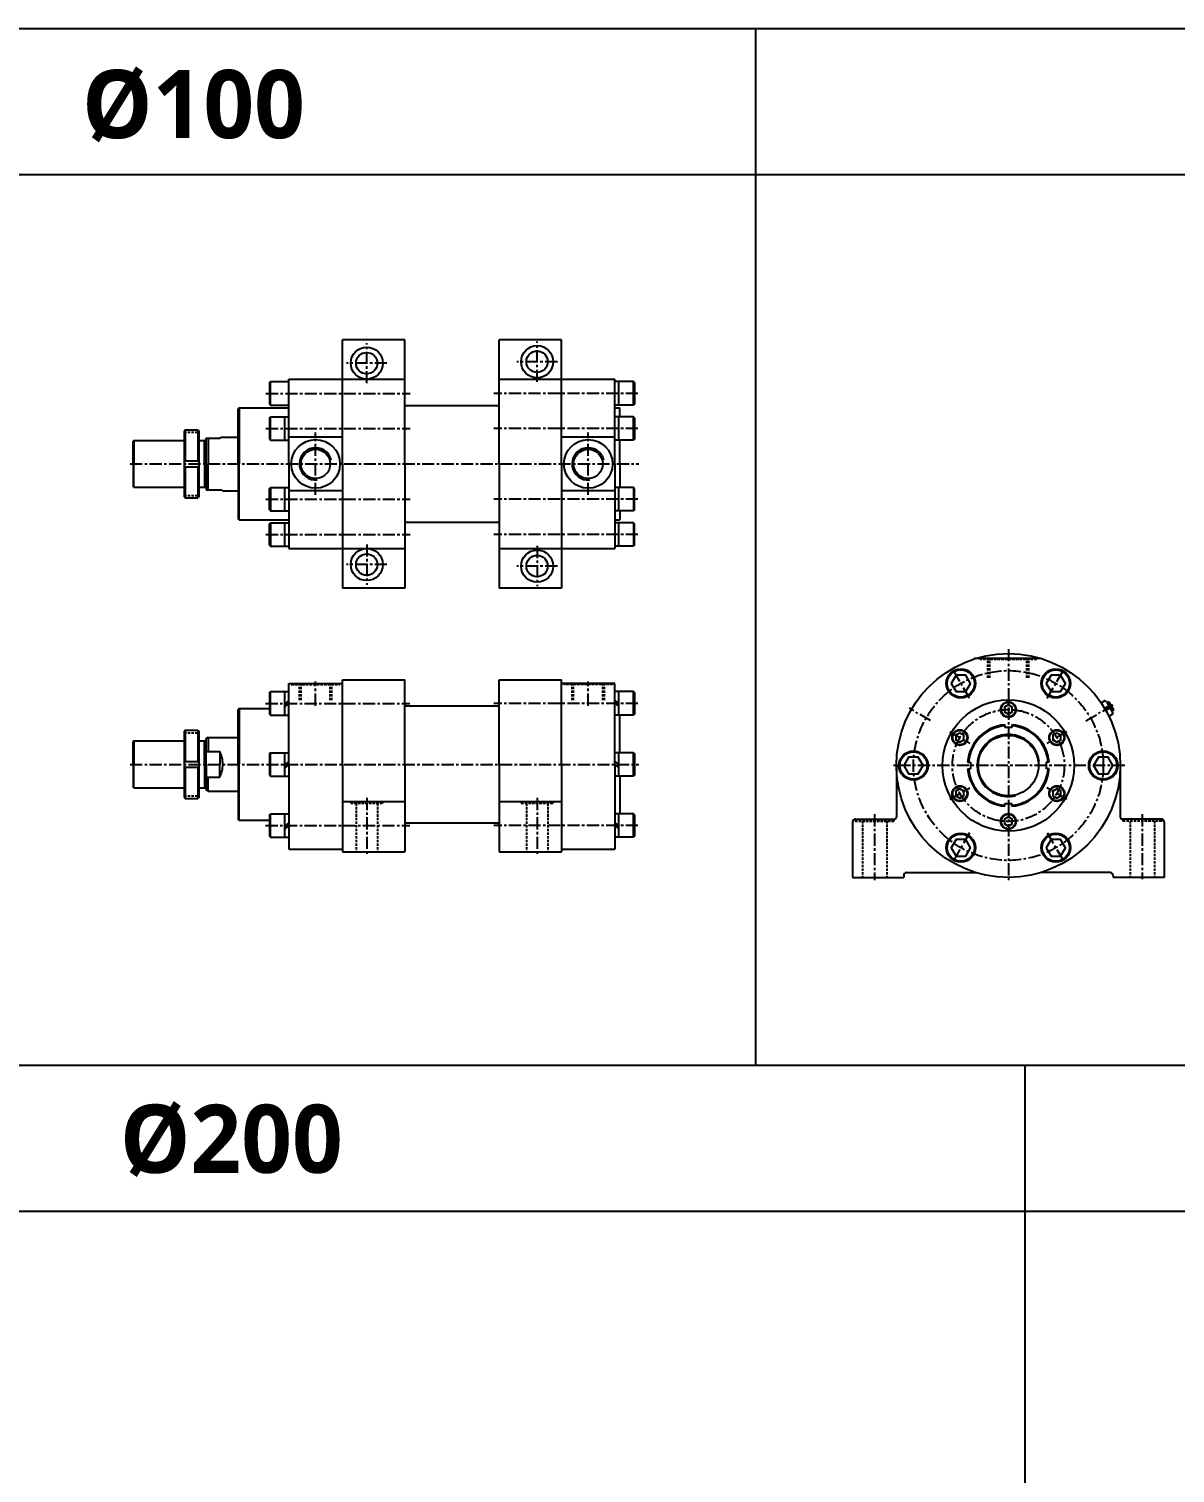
# Model space of a CAD drawing. Extents: x 0 to 8675, y 0 to 2968.
# Drawn here: x 3706 to 4884, y 1484 to 2968 of the extents above; entities that cross this region are included whole.
import ezdxf

# ---------------------------------------------------------------- set-up
doc = ezdxf.new("R2010")
doc.units = 0
doc.header["$LTSCALE"] = 5
doc.header["$MEASUREMENT"] = 0
doc.header["$PDMODE"] = 34
doc.linetypes.add('CENTERX2', pattern=[4, 2.5, -0.5, 0.5, -0.5])
doc.linetypes.add('HIDDENX2', pattern=[0.75, 0.5, -0.25])
doc.layers.get('0').update_dxf_attribs({"linetype": 'CONTINUOUS'})
doc.layers.get('Defpoints').update_dxf_attribs({"linetype": 'CONTINUOUS'})
for name, color, linetype in [('CEN', 1, 'CENTERX2'), ('HID', 2, 'HIDDENX2'), ('ML', 3, 'CONTINUOUS'), ('테두리', 7, 'CONTINUOUS')]:
    doc.layers.add(name, color=color, linetype=linetype)
doc.styles.add('문자', font='romans.shx')

msp = doc.modelspace()

# ---------------------------------------------------------------- linework, layer by layer
for p, q in [((6960.8, 2967.8), (0, 2967.8)), ((4453, 1902.7), (4453, 2967.8)), ((6960.8, 2817.8), (0, 2817.8)), ((8674.5, 1902.7), (0, 1902.7)), ((4729.3, 1902.7), (4729.3, 0)), ((8674.5, 1752.7), (0, 1752.7))]:
    msp.add_line(p, q)
at = {"layer": 'CEN'}
for p, q in [((4053.3, 2603.6), (4053.3, 2645)), ((4228.3, 2605.1), (4228.3, 2646.6)), ((4074.1, 2624.3), (4032.6, 2624.3)), ((4249.1, 2625.8), (4207.6, 2625.8)), ((3949.7, 2593.3), (4097.8, 2593.3)), ((4331.9, 2593.3), (4183.9, 2593.3)), ((3949.7, 2557.1), (4097.8, 2557.1)), ((4000.8, 2489), (4000.8, 2552.9)), ((4331.9, 2557.1), (4183.9, 2557.1)), ((4280.8, 2489), (4280.8, 2552.9)), ((3810.2, 2520.8), (4332.9, 2520.8)), ((3949.7, 2484.6), (4097.8, 2484.6)), ((4331.9, 2484.6), (4183.9, 2484.6)), ((3949.7, 2448.3), (4097.8, 2448.3)), ((4053.3, 2438.1), (4053.3, 2396.7)), ((4331.9, 2448.3), (4183.9, 2448.3)), ((4228.3, 2436.6), (4228.3, 2395.1)), ((4074.1, 2417.4), (4032.6, 2417.4)), ((4249.1, 2415.8), (4207.6, 2415.8)), ((4712.4, 2330.5), (4712.4, 2091.8)), ((4672.5, 2280), (4654.8, 2310.7)), ((4752.3, 2280), (4770, 2310.7)), ((4000.8, 2272.4), (4000.8, 2297.1)), ((4280.8, 2272.4), (4280.8, 2297.1)), ((3949.4, 2274.8), (4097.5, 2274.8)), ((4331.9, 2274.8), (4183.9, 2274.8)), ((4792, 2256.8), (4822.1, 2274.3)), ((4632.5, 2257), (4610.5, 2269.7)), ((4652.4, 2245.5), (4672.8, 2233.7)), ((4772.4, 2245.5), (4752, 2233.7)), ((3810.2, 2212.1), (4332.9, 2212.1)), ((4831.9, 2210.9), (4592.6, 2210.9)), ((4652.4, 2176.2), (4672.8, 2188)), ((4772.4, 2176.2), (4752, 2188)), ((4053.3, 2177.7), (4053.3, 2118.7)), ((4228.3, 2177.7), (4228.3, 2118.7)), ((4574.9, 2160.9), (4574.9, 2093)), ((4849.9, 2160.9), (4849.9, 2094)), ((3949.4, 2149.3), (4097.5, 2149.3)), ((4331.9, 2149.3), (4183.9, 2149.3)), ((4672.5, 2141.8), (4654.8, 2111.1)), ((4752.3, 2141.8), (4770, 2111.1))]:
    msp.add_line(p, q, dxfattribs=at)
for radius in [97.5, 57.5]:
    msp.add_circle((4712.4, 2210.9), radius, dxfattribs=at)
at = {"layer": 'Defpoints', "color": 0, "linetype": 'ByBlock'}
msp.add_point((3888.3, 2185.6), dxfattribs=at)
at = {"layer": 'HID'}
for p, q in [((3865.8, 2553.3), (3880.8, 2553.3)), ((3865.8, 2488.3), (3880.8, 2488.3)), ((4683.4, 2319.9), (4683.4, 2320.9)), ((4741.4, 2319.9), (4683.4, 2319.9)), ((4691.4, 2300.9), (4691.4, 2319.9)), ((4693.4, 2300.9), (4693.4, 2319.9)), ((4731.4, 2300.9), (4731.4, 2319.9)), ((4733.3, 2300.9), (4733.3, 2319.9)), ((4741.4, 2319.9), (4741.4, 2320.9)), ((3975.8, 2294.1), (3975.8, 2295.1)), ((3975.8, 2294.1), (4025.8, 2294.1)), ((3984.2, 2278.1), (3984.2, 2294.1)), ((3985.8, 2278.1), (3985.8, 2294.1)), ((4015.8, 2278.1), (4015.8, 2294.1)), ((4017.4, 2278.1), (4017.4, 2294.1)), ((4025.8, 2294.1), (4025.8, 2295.1)), ((4255.8, 2294.1), (4255.8, 2295.1)), ((4305.8, 2294.1), (4255.8, 2294.1)), ((4264.2, 2278.1), (4264.2, 2294.1)), ((4265.8, 2278.1), (4265.8, 2294.1)), ((4295.8, 2278.1), (4295.8, 2294.1)), ((4297.4, 2278.1), (4297.4, 2294.1)), ((4305.8, 2294.1), (4305.8, 2295.1)), ((4305.8, 2294.1), (4305.8, 2295.1)), ((3865.8, 2244.6), (3880.8, 2244.6)), ((3865.8, 2179.6), (3880.8, 2179.6)), ((4036.8, 2174.1), (4036.8, 2172.1)), ((4036.8, 2172.1), (4069.8, 2172.1)), ((4042.3, 2172.1), (4042.3, 2122.1)), ((4064.3, 2172.1), (4064.3, 2122.1)), ((4069.8, 2174.1), (4069.8, 2172.1)), ((4211.8, 2174.1), (4211.8, 2172.1)), ((4211.8, 2172.1), (4244.8, 2172.1)), ((4217.3, 2172.1), (4217.3, 2122.1)), ((4239.3, 2172.1), (4239.3, 2122.1)), ((4244.8, 2174.1), (4244.8, 2172.1)), ((4554.9, 2155.9), (4554.9, 2153.9)), ((4554.9, 2153.9), (4594.9, 2153.9)), ((4562.4, 2153.9), (4562.4, 2095.9)), ((4587.4, 2153.9), (4587.4, 2095.9)), ((4594.9, 2155.9), (4594.9, 2153.9)), ((4829.9, 2155.9), (4829.9, 2153.9)), ((4869.9, 2153.9), (4829.9, 2153.9)), ((4837.4, 2153.9), (4837.4, 2095.9)), ((4862.4, 2153.9), (4862.4, 2095.9)), ((4869.9, 2155.9), (4869.9, 2153.9))]:
    msp.add_line(p, q, dxfattribs=at)
at = {"layer": 'ML'}
for p, q in [((4028.3, 2520.8), (4028.3, 2648.3)), ((4092.3, 2648.3), (4028.3, 2648.3)), ((4092.3, 2520.8), (4092.3, 2648.3)), ((4189.3, 2520.8), (4189.3, 2648.3)), ((4253.3, 2648.3), (4189.3, 2648.3)), ((4253.3, 2520.8), (4253.3, 2648.3)), ((3953.3, 2604.3), (3954.3, 2605.3)), ((3953.3, 2604.3), (3953.3, 2582.3)), ((3954.3, 2581.3), (3954.3, 2605.3)), ((3954.3, 2605.3), (3973.3, 2605.3)), ((3973.3, 2607.8), (4092.3, 2607.8)), ((3973.3, 2520.8), (3973.3, 2607.8)), ((3973.3, 2520.8), (3973.3, 2607.8)), ((3973.3, 2520.8), (3973.3, 2603.8)), ((4189.3, 2607.8), (4308.3, 2607.8)), ((4253.3, 2520.8), (4253.3, 2607.8)), ((4308.3, 2520.8), (4308.3, 2607.8)), ((4327.3, 2605.3), (4308.3, 2605.3)), ((4308.3, 2520.8), (4308.3, 2603.8)), ((4312.3, 2581.3), (4312.3, 2605.3)), ((4327.3, 2581.3), (4327.3, 2605.3)), ((4328.3, 2604.3), (4327.3, 2605.3)), ((4328.3, 2604.3), (4328.3, 2582.3)), ((3953.3, 2582.3), (3954.3, 2581.3)), ((4328.3, 2582.3), (4327.3, 2581.3)), ((3922.3, 2578.3), (3921.3, 2577.3)), ((3921.3, 2520.8), (3921.3, 2577.3)), ((3922.3, 2578.3), (3922.3, 2520.8)), ((3922.3, 2578.3), (3973.3, 2578.3)), ((3953.3, 2568.1), (3954.3, 2569.1)), ((3953.3, 2568.1), (3953.3, 2546.1)), ((3954.3, 2581.3), (3973.3, 2581.3)), ((3954.3, 2545.1), (3954.3, 2569.1)), ((3954.3, 2569.1), (3973.3, 2569.1)), ((3969.3, 2545.1), (3969.3, 2569.1)), ((4092.3, 2580.8), (4189.3, 2580.8)), ((4327.3, 2581.3), (4308.3, 2581.3)), ((4308.3, 2578.3), (4313.3, 2578.3)), ((4327.3, 2569.1), (4308.3, 2569.1)), ((4312.3, 2545.1), (4312.3, 2569.1)), ((4313.3, 2569.1), (4313.3, 2578.3)), ((4328.3, 2568.1), (4327.3, 2569.1)), ((4327.3, 2545.1), (4327.3, 2569.1)), ((4328.3, 2568.1), (4328.3, 2546.1)), ((3866.8, 2555.8), (3865.8, 2554.8)), ((3865.8, 2554.8), (3865.8, 2486.8)), ((3866.8, 2555.8), (3866.8, 2523.8)), ((3866.8, 2555.8), (3879.8, 2555.8)), ((3879.8, 2555.8), (3879.8, 2523.8)), ((3879.8, 2555.8), (3880.8, 2554.8)), ((3880.8, 2554.8), (3880.8, 2486.8)), ((3814.1, 2544.8), (3813.3, 2544.1)), ((3813.3, 2520.8), (3813.3, 2544.1)), ((3814.1, 2544.8), (3814.1, 2520.8)), ((3814.1, 2544.8), (3865.8, 2544.8)), ((3880.8, 2544.8), (3888.3, 2544.8)), ((3886.6, 2520.8), (3886.6, 2544.8)), ((3888.3, 2520.8), (3888.3, 2547.3)), ((3888.3, 2547.3), (3902.4, 2547.3)), ((3890.3, 2547.3), (3890.3, 2520.8)), ((3905.4, 2548.3), (3902.4, 2547.3)), ((3905.4, 2548.3), (3921.3, 2548.3)), ((3953.3, 2546.1), (3954.3, 2545.1)), ((3954.3, 2545.1), (3973.3, 2545.1)), ((4028.3, 2548.3), (3973.3, 2548.3)), ((4308.3, 2548.3), (4253.3, 2548.3)), ((4327.3, 2545.1), (4308.3, 2545.1)), ((4313.3, 2520.8), (4313.3, 2545.1)), ((4328.3, 2546.1), (4327.3, 2545.1)), ((3865.8, 2523.8), (3880.8, 2523.8)), ((3813.3, 2520.8), (3813.3, 2497.6)), ((3814.1, 2496.8), (3814.1, 2520.8)), ((3865.8, 2517.8), (3880.8, 2517.8)), ((3866.8, 2517.8), (3866.8, 2485.8)), ((3879.8, 2517.8), (3879.8, 2485.8)), ((3886.6, 2520.8), (3886.6, 2496.8)), ((3888.3, 2520.8), (3888.3, 2494.3)), ((3890.3, 2494.3), (3890.3, 2520.8)), ((3921.3, 2520.8), (3921.3, 2464.3)), ((3922.3, 2463.3), (3922.3, 2520.8)), ((3973.3, 2520.8), (3973.3, 2433.8)), ((3973.3, 2520.8), (3973.3, 2433.8)), ((3973.3, 2520.8), (3973.3, 2433.8)), ((4028.3, 2520.8), (4028.3, 2393.3)), ((4092.3, 2520.8), (4092.3, 2393.3)), ((4189.3, 2520.8), (4189.3, 2393.3)), ((4253.3, 2520.8), (4253.3, 2393.3)), ((4253.3, 2520.8), (4253.3, 2433.8)), ((4308.3, 2520.8), (4308.3, 2433.8)), ((4308.3, 2520.8), (4308.3, 2433.8)), ((4313.3, 2520.8), (4313.3, 2496.6)), ((3814.1, 2496.8), (3813.3, 2497.6)), ((3814.1, 2496.8), (3865.8, 2496.8)), ((3880.8, 2496.8), (3888.3, 2496.8)), ((3888.3, 2494.3), (3902.4, 2494.3)), ((3905.4, 2493.3), (3902.4, 2494.3)), ((3905.4, 2493.3), (3921.3, 2493.3)), ((3905.4, 2493.3), (3921.3, 2493.3)), ((3953.3, 2495.6), (3954.3, 2496.6)), ((3953.3, 2473.6), (3953.3, 2495.6)), ((3954.3, 2496.6), (3954.3, 2472.6)), ((3954.3, 2496.6), (3973.3, 2496.6)), ((3969.3, 2472.6), (3969.3, 2496.6)), ((4028.3, 2493.3), (3973.3, 2493.3)), ((4308.3, 2493.3), (4253.3, 2493.3)), ((4327.3, 2496.6), (4308.3, 2496.6)), ((4312.3, 2472.6), (4312.3, 2496.6)), ((4328.3, 2495.6), (4327.3, 2496.6)), ((4327.3, 2496.6), (4327.3, 2472.6)), ((4328.3, 2473.6), (4328.3, 2495.6)), ((3865.8, 2486.8), (3866.8, 2485.8)), ((3866.8, 2485.8), (3879.8, 2485.8)), ((3880.8, 2486.8), (3879.8, 2485.8)), ((3922.3, 2463.3), (3921.3, 2464.3)), ((3922.3, 2463.3), (3973.3, 2463.3)), ((3953.3, 2473.6), (3954.3, 2472.6)), ((3954.3, 2472.6), (3973.3, 2472.6)), ((4327.3, 2472.6), (4308.3, 2472.6)), ((4308.3, 2463.3), (4313.3, 2463.3)), ((4313.3, 2472.6), (4313.3, 2463.3)), ((4313.3, 2472.6), (4313.3, 2463.3)), ((4328.3, 2473.6), (4327.3, 2472.6)), ((3953.3, 2459.3), (3954.3, 2460.3)), ((3953.3, 2437.3), (3953.3, 2459.3)), ((3954.3, 2460.3), (3954.3, 2436.3)), ((3954.3, 2460.3), (3973.3, 2460.3)), ((3969.3, 2436.3), (3969.3, 2460.3)), ((4092.3, 2460.8), (4189.3, 2460.8)), ((4327.3, 2460.3), (4308.3, 2460.3)), ((4312.3, 2436.3), (4312.3, 2460.3)), ((4328.3, 2459.3), (4327.3, 2460.3)), ((4327.3, 2460.3), (4327.3, 2436.3)), ((4328.3, 2437.3), (4328.3, 2459.3)), ((3953.3, 2437.3), (3954.3, 2436.3)), ((3954.3, 2436.3), (3973.3, 2436.3)), ((3973.3, 2433.8), (4092.3, 2433.8)), ((4189.3, 2433.8), (4308.3, 2433.8)), ((4327.3, 2436.3), (4308.3, 2436.3)), ((4328.3, 2437.3), (4327.3, 2436.3)), ((4092.3, 2393.3), (4028.3, 2393.3)), ((4092.3, 2393.3), (4028.3, 2393.3)), ((4253.3, 2393.3), (4189.3, 2393.3)), ((4742.4, 2320.9), (4677.4, 2320.9)), ((4745.9, 2320.9), (4678.8, 2320.9)), ((3953.3, 2285.8), (3954.3, 2286.8)), ((3953.3, 2285.8), (3953.3, 2263.8)), ((3954.3, 2262.8), (3954.3, 2286.8)), ((3954.3, 2286.8), (3973.3, 2286.8)), ((3969.3, 2262.8), (3969.3, 2286.8)), ((3973.3, 2212.1), (3973.3, 2295.1)), ((3973.3, 2295.1), (4028.3, 2295.1)), ((4028.3, 2212.1), (4028.3, 2299.1)), ((4028.3, 2299.1), (4092.3, 2299.1)), ((4092.3, 2212.1), (4092.3, 2299.1)), ((4189.3, 2212.1), (4189.3, 2299.1)), ((4189.3, 2299.1), (4253.3, 2299.1)), ((4253.3, 2212.1), (4253.3, 2299.1)), ((4253.3, 2212.1), (4253.3, 2299.1)), ((4253.3, 2295.1), (4308.3, 2295.1)), ((4308.3, 2295.1), (4253.3, 2295.1)), ((4308.3, 2212.1), (4308.3, 2295.1)), ((4308.3, 2212.1), (4308.3, 2295.1)), ((4327.3, 2286.8), (4308.3, 2286.8)), ((4312.3, 2262.8), (4312.3, 2286.8)), ((4327.3, 2262.8), (4327.3, 2286.8)), ((4328.3, 2285.8), (4327.3, 2286.8)), ((4328.3, 2285.8), (4328.3, 2263.8)), ((3973.3, 2277.7), (3969.3, 2274.3)), ((3973.3, 2274.9), (3969.3, 2271.5)), ((4092.3, 2272.1), (4189.3, 2272.1)), ((4308.3, 2277.7), (4312.3, 2274.3)), ((4308.3, 2274.9), (4312.3, 2271.5)), ((4811.4, 2277.3), (4807.7, 2275.2)), ((4811.6, 2277.3), (4808, 2275.2)), ((4811.4, 2277.3), (4808, 2275.3)), ((4815.7, 2272), (4811.3, 2269.5)), ((4812.8, 2277), (4811.4, 2277.3)), ((4812.8, 2277), (4819.8, 2264.8)), ((4815.1, 2276), (4813.8, 2275.2)), ((4820.1, 2267.3), (4815.1, 2276)), ((4815.8, 2275.8), (4815.1, 2276)), ((4820.3, 2268), (4815.8, 2275.8)), ((4815.8, 2275.8), (4820.3, 2268)), ((3922.3, 2269.6), (3921.3, 2268.6)), ((3921.3, 2212.1), (3921.3, 2268.6)), ((3922.3, 2269.6), (3953.3, 2269.6)), ((3922.3, 2269.6), (3922.3, 2212.1)), ((3953.3, 2263.8), (3954.3, 2262.8)), ((3954.3, 2262.8), (3973.3, 2262.8)), ((4327.3, 2262.8), (4308.3, 2262.8)), ((4313.3, 2224.1), (4313.3, 2262.8)), ((4328.3, 2263.8), (4327.3, 2262.8)), ((4817, 2269.8), (4812.6, 2267.3)), ((4819.4, 2263.5), (4815.7, 2261.3)), ((4819.5, 2263.6), (4815.9, 2261.6)), ((4820.1, 2267.3), (4818.8, 2266.6)), ((4819.8, 2264.8), (4819.4, 2263.5)), ((4820.3, 2268), (4820.1, 2267.3)), ((3866.8, 2247.1), (3865.8, 2246.1)), ((3865.8, 2246.1), (3865.8, 2178.1)), ((3866.8, 2247.1), (3879.8, 2247.1)), ((3866.8, 2247.1), (3866.8, 2215.1)), ((3879.8, 2247.1), (3880.8, 2246.1)), ((3879.8, 2247.1), (3879.8, 2215.1)), ((3880.8, 2246.1), (3880.8, 2178.1)), ((4708.9, 2252.8), (4708.9, 2249.9)), ((4715.9, 2249.9), (4708.9, 2249.9)), ((4715.9, 2252.8), (4715.9, 2249.9)), ((3814.1, 2236.1), (3813.3, 2235.3)), ((3813.3, 2212.1), (3813.3, 2235.3)), ((3814.1, 2236.1), (3865.8, 2236.1)), ((3814.1, 2236.1), (3814.1, 2212.1)), ((3880.8, 2236.1), (3888.3, 2236.1)), ((3886.6, 2212.1), (3886.6, 2236.1)), ((3890.3, 2239.6), (3888.3, 2238.6)), ((3888.3, 2212.1), (3888.3, 2238.6)), ((3890.3, 2239.6), (3890.3, 2225.2)), ((3890.3, 2239.6), (3921.3, 2239.6)), ((3813.3, 2212.1), (3813.3, 2188.8)), ((3814.1, 2188.1), (3814.1, 2212.1)), ((3865.8, 2215.1), (3880.8, 2215.1)), ((3886.6, 2212.1), (3886.6, 2188.1)), ((3888.3, 2225.2), (3902.4, 2225.2)), ((3888.3, 2212.1), (3888.3, 2185.6)), ((3902.4, 2225.2), (3902.4, 2212.1)), ((3902.4, 2198.9), (3902.4, 2212.1)), ((3921.3, 2212.1), (3921.3, 2155.6)), ((3922.3, 2154.6), (3922.3, 2212.1)), ((3953.3, 2223.1), (3954.3, 2224.1)), ((3953.3, 2223.1), (3953.3, 2201.1)), ((3954.3, 2200.1), (3954.3, 2224.1)), ((3954.3, 2224.1), (3973.3, 2224.1)), ((3969.3, 2200.1), (3969.3, 2224.1)), ((3973.3, 2214.9), (3969.3, 2211.6)), ((3973.3, 2212.1), (3969.3, 2208.7)), ((3973.3, 2212.1), (3973.3, 2125.1)), ((4028.3, 2212.1), (4028.3, 2122.1)), ((4092.3, 2212.1), (4092.3, 2122.1)), ((4189.3, 2212.1), (4189.3, 2122.1)), ((4253.3, 2212.1), (4253.3, 2122.1)), ((4253.3, 2212.1), (4253.3, 2125.1)), ((4327.3, 2224.1), (4308.3, 2224.1)), ((4308.3, 2214.9), (4312.3, 2211.6)), ((4308.3, 2212.1), (4308.3, 2125.1)), ((4308.3, 2212.1), (4308.3, 2125.1)), ((4308.3, 2212.1), (4312.3, 2208.7)), ((4312.3, 2200.1), (4312.3, 2224.1)), ((4327.3, 2200.1), (4327.3, 2224.1)), ((4328.3, 2223.1), (4327.3, 2224.1)), ((4328.3, 2223.1), (4328.3, 2201.1)), ((4670.5, 2214.4), (4673.4, 2214.4)), ((4673.4, 2214.4), (4673.4, 2207.4)), ((4751.4, 2207.4), (4751.4, 2214.4)), ((4754.2, 2214.4), (4751.4, 2214.4)), ((3865.8, 2209.1), (3880.8, 2209.1)), ((3866.8, 2209.1), (3866.8, 2177.1)), ((3879.8, 2209.1), (3879.8, 2177.1)), ((3888.3, 2198.9), (3902.4, 2198.9)), ((3890.3, 2184.6), (3890.3, 2198.9)), ((3953.3, 2201.1), (3954.3, 2200.1)), ((3954.3, 2200.1), (3973.3, 2200.1)), ((4327.3, 2200.1), (4308.3, 2200.1)), ((4313.3, 2200.1), (4313.3, 2161.3)), ((4328.3, 2201.1), (4327.3, 2200.1)), ((4597.4, 2210.9), (4597.4, 2157.9)), ((4670.5, 2207.4), (4673.4, 2207.4)), ((4754.2, 2207.4), (4751.4, 2207.4)), ((4827.4, 2210.9), (4827.4, 2157.9)), ((3814.1, 2188.1), (3813.3, 2188.8)), ((3814.1, 2188.1), (3865.8, 2188.1)), ((3880.8, 2188.1), (3888.3, 2188.1)), ((3890.3, 2184.6), (3888.3, 2185.6)), ((3890.3, 2184.6), (3921.3, 2184.6)), ((3865.8, 2178.1), (3866.8, 2177.1)), ((3866.8, 2177.1), (3879.8, 2177.1)), ((3880.8, 2178.1), (3879.8, 2177.1)), ((4028.3, 2174.1), (4092.3, 2174.1)), ((4189.3, 2174.1), (4253.3, 2174.1)), ((4708.9, 2171.9), (4715.9, 2171.9)), ((4708.9, 2169), (4708.9, 2171.9)), ((4715.9, 2169), (4715.9, 2171.9)), ((3922.3, 2154.6), (3921.3, 2155.6)), ((3922.3, 2154.6), (3953.3, 2154.6)), ((3953.3, 2160.3), (3954.3, 2161.3)), ((3953.3, 2160.3), (3953.3, 2138.3)), ((3954.3, 2137.3), (3954.3, 2161.3)), ((3954.3, 2161.3), (3973.3, 2161.3)), ((3969.3, 2137.3), (3969.3, 2161.3)), ((3973.3, 2152.1), (3969.3, 2148.8)), ((4092.3, 2152.1), (4189.3, 2152.1)), ((4327.3, 2161.3), (4308.3, 2161.3)), ((4308.3, 2152.1), (4312.3, 2148.8)), ((4312.3, 2137.3), (4312.3, 2161.3)), ((4327.3, 2137.3), (4327.3, 2161.3)), ((4328.3, 2160.3), (4327.3, 2161.3)), ((4328.3, 2160.3), (4328.3, 2138.3)), ((4552.4, 2152.9), (4552.4, 2095.9)), ((4555.4, 2155.9), (4595.4, 2155.9)), ((4869.4, 2155.9), (4829.4, 2155.9)), ((4872.4, 2152.9), (4872.4, 2095.9)), ((3953.3, 2138.3), (3954.3, 2137.3)), ((3954.3, 2137.3), (3973.3, 2137.3)), ((3973.3, 2149.3), (3969.3, 2145.9)), ((4308.3, 2149.3), (4312.3, 2145.9)), ((4327.3, 2137.3), (4308.3, 2137.3)), ((4328.3, 2138.3), (4327.3, 2137.3)), ((3973.3, 2125.1), (4028.3, 2125.1)), ((4028.3, 2122.1), (4092.3, 2122.1)), ((4189.3, 2122.1), (4253.3, 2122.1)), ((4253.3, 2125.1), (4308.3, 2125.1)), ((4552.4, 2095.9), (4604.9, 2095.9)), ((4604.9, 2097.9), (4604.9, 2095.9)), ((4607.9, 2100.9), (4678.8, 2100.9)), ((4816.9, 2100.9), (4745.9, 2100.9)), ((4819.9, 2097.9), (4819.9, 2095.9)), ((4872.4, 2095.9), (4819.9, 2095.9))]:
    msp.add_line(p, q, dxfattribs=at)
for points in [[(4658.7, 2303.9), (4653.7, 2295.3), (4658.7, 2286.8), (4668.6, 2286.8), (4673.5, 2295.3), (4668.6, 2303.9)], [(4766.1, 2303.9), (4756.2, 2303.9), (4751.2, 2295.3), (4756.2, 2286.8), (4766.1, 2286.8), (4771, 2295.3)], [(4712.4, 2273.1), (4708.3, 2270.7), (4708.3, 2266), (4712.4, 2263.7), (4716.4, 2266), (4716.4, 2270.7)], [(4658.5, 2242), (4658.5, 2237.3), (4662.6, 2234.9), (4666.7, 2237.3), (4666.7, 2242), (4662.6, 2244.3)], [(4766.2, 2242), (4762.2, 2244.3), (4758.1, 2242), (4758.1, 2237.3), (4762.2, 2234.9), (4766.2, 2237.3)], [(4605, 2210.9), (4609.9, 2202.3), (4619.8, 2202.3), (4624.8, 2210.9), (4619.8, 2219.5), (4609.9, 2219.5)], [(4819.8, 2210.9), (4814.8, 2219.5), (4804.9, 2219.5), (4800, 2210.9), (4804.9, 2202.3), (4814.8, 2202.3)], [(4658.5, 2179.8), (4662.6, 2177.4), (4666.7, 2179.8), (4666.7, 2184.5), (4662.6, 2186.8), (4658.5, 2184.5)], [(4766.2, 2179.8), (4766.2, 2184.5), (4762.2, 2186.8), (4758.1, 2184.5), (4758.1, 2179.8), (4762.2, 2177.4)], [(4712.4, 2148.7), (4716.4, 2151), (4716.4, 2155.7), (4712.4, 2158.1), (4708.3, 2155.7), (4708.3, 2151)], [(4658.7, 2117.9), (4668.6, 2117.9), (4673.5, 2126.5), (4668.6, 2135), (4658.7, 2135), (4653.7, 2126.5)], [(4766.1, 2117.9), (4771, 2126.5), (4766.1, 2135), (4756.2, 2135), (4751.2, 2126.5), (4756.2, 2117.9)]]:
    msp.add_lwpolyline(points, close=True, dxfattribs=at)
for centre, radius in [((4228.3, 2625.8), 16.5), ((4053.3, 2624.3), 16.5), ((4053.3, 2624.3), 11), ((4228.3, 2625.8), 11), ((4000.8, 2520.8), 25), ((4280.8, 2520.8), 25), ((4000.8, 2520.8), 15), ((4280.8, 2520.8), 15), ((4053.3, 2417.4), 16.5), ((4053.3, 2417.4), 11), ((4228.3, 2415.8), 16.5), ((4228.3, 2415.8), 11), ((4712.4, 2210.9), 115), ((4663.6, 2295.3), 15), ((4663.6, 2295.3), 14), ((4761.1, 2295.3), 15), ((4761.1, 2295.3), 14), ((4712.4, 2210.9), 67.5), ((4712.4, 2268.4), 8), ((4712.4, 2268.4), 7.4), ((4662.6, 2239.6), 8), ((4662.6, 2239.6), 7.4), ((4712.4, 2210.9), 31), ((4762.2, 2239.6), 8), ((4762.2, 2239.6), 7.4), ((4614.9, 2210.9), 15), ((4809.9, 2210.9), 15), ((4614.9, 2210.9), 14), ((4809.9, 2210.9), 14), ((4662.6, 2182.1), 8), ((4662.6, 2182.1), 7.4), ((4762.2, 2182.1), 8), ((4762.2, 2182.1), 7.4), ((4712.4, 2153.4), 8), ((4712.4, 2153.4), 7.4), ((4663.6, 2126.5), 15), ((4663.6, 2126.5), 14), ((4761.1, 2126.5), 15), ((4761.1, 2126.5), 14)]:
    msp.add_circle(centre, radius, dxfattribs=at)
for centre, radius, start, end in [((4712.4, 2210.9), 42, 94.7802, 175.2198), ((4712.4, 2210.9), 41, 94.8971, 175.1029), ((4712.4, 2210.9), 42, 4.7802, 85.2198), ((4712.4, 2210.9), 41, 4.8971, 85.1029), ((3875.2, 2212.1), 30.2, 0, 25.7665), ((3875.2, 2212.1), 30.2, 334.2335, 0), ((4712.4, 2210.9), 42, 184.7802, 265.2198), ((4712.4, 2210.9), 41, 184.8971, 265.1029), ((4712.4, 2210.9), 41, 274.8971, 355.1029), ((4712.4, 2210.9), 42, 274.7802, 355.2198), ((4555.4, 2152.9), 3, 90, 180), ((4595.4, 2157.9), 2, 270, 0), ((4829.4, 2157.9), 2, 180, 270), ((4869.4, 2152.9), 3, 0, 90), ((4607.9, 2097.9), 3, 90, 180), ((4816.9, 2097.9), 3, 0, 90)]:
    msp.add_arc(centre, radius, start, end, dxfattribs=at)
at = {"layer": '테두리'}
for centre, radius, start, end in [((4000.8, 2520.8), 16.6, 13.9589, 275.7105), ((4280.8, 2520.8), 16.6, 13.9589, 275.7105), ((4712.4, 2210.9), 32, 7.6796, 283.2289)]:
    msp.add_arc(centre, radius, start, end, dxfattribs=at)

# ---------------------------------------------------------------- texts
at = {"char_height": 70, "attachment_point": 1, "style": '문자'}
for s, insert in [('{\\fMalgun Gothic|b1|i0|c129|p50;%%C100}', (3760.8, 2925.5)), ('{\\fMalgun Gothic|b1|i0|c129|p50;%%C200}', (3799.7, 1862.4))]:
    msp.add_mtext_dynamic_manual_height_columns(s, width=124.533, gutter_width=16, heights=[-75.6], dxfattribs=dict(at, insert=insert))

doc.saveas('drawing.dxf')
